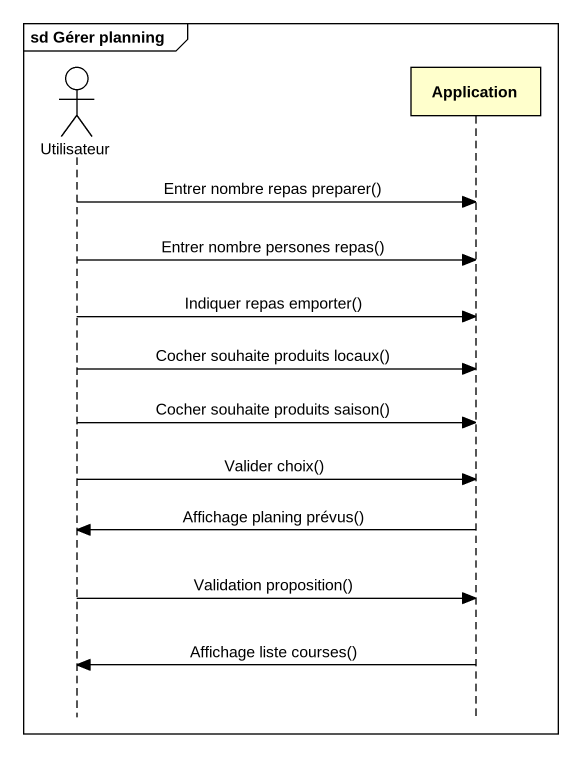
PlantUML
@startuml
mainframe sd Gérer planning
hide footbox
actor Utilisateur
participant Application

Utilisateur -> Application : Entrer nombre repas preparer()
Utilisateur -> Application : Entrer nombre persones repas()
Utilisateur -> Application : Indiquer repas emporter()
Utilisateur -> Application : Cocher souhaite produits locaux()
Utilisateur -> Application : Cocher souhaite produits saison()
Utilisateur -> Application : Valider choix()
Application -> Utilisateur : Affichage planing prévus()
Utilisateur -> Application : Validation proposition()
Application -> Utilisateur : Affichage liste courses()
@enduml
